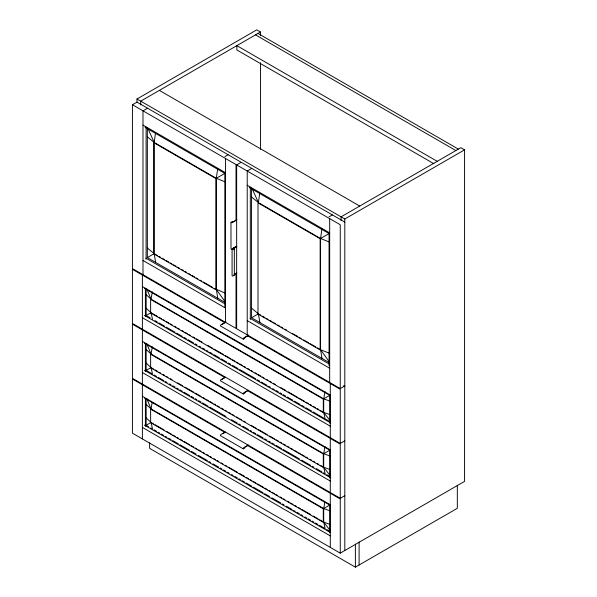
<?xml version="1.0" encoding="UTF-8"?>
<svg xmlns="http://www.w3.org/2000/svg" width="597" height="597" viewBox="0 0 597 597"><rect width="100%" height="100%" fill="white"/><g stroke="black" fill="none" stroke-linecap="round" stroke-linejoin="round"><path stroke-width="0.9" d="M236.509 246.442L231.979 249.053L230.994 248.792L230.979 222.39L232.382 221.524L233.218 221.778L236.89 219.666M155.63 262.374L154.183 253.643L154.183 142.422L155.511 132.885M217.793 298.261L216.338 289.53L216.338 178.309L217.674 168.772M259.732 193.055L258.404 202.599L320.567 238.487L329.492 242.106M322.014 358.431L320.567 349.7L320.567 238.487L321.895 228.942M152.332 291.911L151.041 299.164L323.701 398.848L329.768 401.05M152.332 346.767L151.041 354.021L323.701 453.713L329.768 455.907M152.168 402.527L151.041 408.885L323.701 508.569L329.768 510.763M313.052 411.893L325.156 418.878L323.701 412.385L323.701 398.848L324.992 391.595M323.537 472.802L325.156 473.734L323.701 467.242L323.701 453.713L324.992 446.452M319.507 525.33L325.156 528.591L323.701 522.099L323.701 508.569L324.835 502.219M236.778 246.762L233.845 248.456L234.33 248.845L234.33 275.165L232.636 276.068L232.076 275.702L232.076 249.345L236.718 246.561M234.322 248.882L232.934 249.725L232.076 249.382M136.982 102.721L136.982 98.998L256.747 29.85L260.479 32.007L260.479 35.73M236.024 273.478L236.024 328.41L132.422 268.59L132.422 104.736L136.982 102.109L240.584 161.921M260.479 32.007L140.713 101.147L140.713 104.878M147.549 108.206L142.989 110.841L142.989 274.695M224.838 156.66L228.151 154.742M344.805 385.946L340.253 388.58L236.651 328.768L236.651 164.914L241.203 162.28L344.805 222.091M147.347 136.803L154.183 142.422L216.338 178.309L225.33 173.123M251.777 168.384L247.218 171.011L247.218 334.865M225.33 302.612L147.347 257.591L154.183 253.643L147.347 248.016M236.509 220.121L231.927 222.756L230.979 222.42M236.158 246.404L233.114 248.039M150.116 317.82L146.146 315.529L151.041 312.701L146.146 308.201M329.059 216.83L332.372 214.913M234.479 274.172L236.718 272.881M234.576 274.351L236.778 273.083M136.982 98.998L344.805 218.987L464.578 149.84L464.578 481.376L340.253 553.15L132.422 433.168L132.422 379.028L225.45 432.735M320.567 238.487L329.551 233.293M225.964 321.895L220.644 324.977L220.42 325.925L243.278 339.141L244.733 338.357L244.927 337.506L248.598 335.387M225.069 322.649L222.136 324.462M151.041 367.558L152.496 374.05L146.146 370.386L151.041 367.558L146.146 363.058M329.551 362.782L251.568 317.761L258.404 313.813L251.568 308.186M248.762 335.051L243.479 338.103L243.255 339.126M225.218 377.185L220.689 379.804L220.42 380.782L243.278 393.998L244.733 393.214L244.927 392.363L248.598 390.244M225.069 377.505L222.136 379.319M146.146 417.915L151.041 422.415L146.146 425.243L146.146 398.886M248.016 390.341L243.479 392.96L243.255 393.983M225.218 432.041L220.689 434.661L220.42 435.646L243.278 448.854L244.733 448.071L244.927 447.22L248.598 445.101M222.868 433.638L225.069 432.362M323.701 398.848L329.94 395.251M248.016 445.198L243.479 447.817L243.255 448.84M224.644 322.552L132.422 269.314L132.422 323.455L340.253 443.437L344.805 440.802M323.701 453.713L329.94 450.108M224.644 377.408L132.422 324.171L132.422 378.311L340.253 498.294L344.805 495.667M323.701 508.569L329.94 504.965M149.623 442.84L149.623 448.362L355.379 567.15L457.324 508.293L457.324 485.286M320.477 410.52L323.701 412.385L329.768 414.587M320.477 465.384L323.701 467.242L329.768 469.443M319.671 519.771L323.701 522.099L329.768 524.3M216.338 178.309L225.27 181.928M214.726 288.597L225.27 293.149M329.492 353.32L320.567 349.7L329.223 361.715M464.578 149.84L460.847 147.683L341.081 216.83L341.081 220.554M257.994 33.439L458.362 149.116M255.509 34.872L455.869 150.556M437.22 161.324L236.86 45.641L236.86 49.947L434.004 163.772M159.362 90.386L359.73 206.062M132.422 104.736L236.024 164.556L236.024 220.412M236.651 164.914L340.253 224.726L340.253 388.58M142.989 125.079L225.457 172.69M247.218 185.249L329.678 232.86M145.034 127.333L225.099 173.555M249.262 187.503L329.32 233.733M233.942 274.836L234.33 275.165M154.989 254.106L157.414 255.501M159.026 256.434L160.638 257.367M162.257 258.3L164.675 259.695M166.294 260.628L168.712 262.031M170.324 262.964L171.943 263.896M173.555 264.822L175.981 266.225M177.593 267.157L179.204 268.09M181.63 269.486L183.242 270.419M184.861 271.351L186.473 272.284M188.891 273.68L190.51 274.613M192.122 275.545L194.547 276.941M196.159 277.874L197.771 278.806M200.196 280.202L201.808 281.135M203.428 282.068L212.308 287.194M259.21 314.276L260.829 315.209M262.441 316.141L264.867 317.544M266.478 318.47L268.09 319.402M269.71 320.335L272.128 321.738M273.739 322.671L275.359 323.596M277.777 324.999L279.396 325.932M281.008 326.865L282.62 327.798M285.045 329.193L286.657 330.126M292.314 333.387L297.963 336.648M299.575 337.581L301.187 338.514M303.612 339.909L308.455 342.708M310.067 343.641L315.723 346.902M317.335 347.835L319.761 349.23M145.84 258.15L225.099 303.918M250.061 318.328L329.32 364.088M142.989 260.456L225.457 308.067M247.218 320.634L329.678 368.245M343.245 385.766L344.805 386.669M247.225 335.589L340.253 389.296L340.253 443.437M142.385 286.567L330.283 395.05M144.437 288.344L329.917 395.43M151.847 313.171L157.496 316.425M159.108 317.358L161.533 318.761M163.145 319.686L164.757 320.619M166.369 321.552L168.794 322.947M170.406 323.88L172.018 324.813M174.443 326.208L176.055 327.141M177.667 328.074L179.279 329.007M181.704 330.402L183.316 331.335M184.928 332.268L187.354 333.663M188.965 334.596L190.577 335.529M192.995 336.924L194.615 337.857M196.226 338.79L201.876 342.051M207.517 345.312L212.36 348.103M213.972 349.036L223.659 354.625M225.27 355.558L230.92 358.819M232.531 359.752L234.949 361.148M236.569 362.08L238.181 363.013M239.793 363.939L242.21 365.342M243.83 366.267L245.442 367.2M247.859 368.603L249.479 369.528M251.091 370.461L252.703 371.394M255.12 372.789L256.74 373.722M258.352 374.655L260.77 376.05M262.382 376.983L264.001 377.916M266.419 379.311L268.031 380.244M269.643 381.177L271.262 382.11M273.68 383.505L275.292 384.438M280.941 387.699L285.784 390.49M288.202 391.893L297.075 397.012M298.694 397.945L304.343 401.206M305.955 402.139L308.373 403.535M309.985 404.467L311.604 405.4M313.216 406.333L315.634 407.729M317.246 408.661L318.865 409.594M154.914 320.589L157.332 321.984M158.951 322.917L164.593 326.178M166.212 327.111L175.085 332.238M176.697 333.163L182.346 336.424M183.958 337.357L186.383 338.76M187.995 339.686L193.644 342.947M195.256 343.879L196.868 344.812M199.286 346.208L200.905 347.141M202.517 348.073L204.935 349.469M206.547 350.402L208.166 351.334M209.778 352.267L212.196 353.663M213.816 354.596L219.457 357.857M221.077 358.79L226.718 362.051M228.338 362.976L230.755 364.379M232.367 365.312L238.016 368.565M239.628 369.498L255.77 378.819M257.382 379.752L259.799 381.147M261.411 382.08L267.06 385.341M268.672 386.266L270.292 387.199M272.71 388.602L274.322 389.528M275.941 390.46L278.359 391.863M279.971 392.789L281.583 393.721M283.202 394.654L285.62 396.05M287.232 396.983L292.881 400.244M294.493 401.177L300.142 404.438M301.754 405.37L304.179 406.766M305.791 407.699L311.44 410.96M325.947 419.333L329.119 421.169M144.437 315.417L330.723 422.967M142.385 317.701L330.283 426.183M247.225 390.445L340.253 444.153L340.253 498.294M142.385 341.424L330.283 449.907M144.437 343.2L329.917 450.287M151.847 368.028L153.466 368.953M155.078 369.886L157.496 371.289M159.108 372.215L160.727 373.147M163.145 374.543L164.757 375.476M166.369 376.408L167.988 377.341M170.406 378.737L172.018 379.67M177.667 382.931L182.51 385.729M184.928 387.125L193.801 392.244M195.42 393.177L201.07 396.438M202.681 397.371L205.099 398.766M206.711 399.699L208.331 400.632M209.943 401.565L212.36 402.96M213.972 403.893L215.592 404.826M217.204 405.759L219.621 407.154M221.233 408.087L223.659 409.482M225.27 410.415L226.882 411.348M228.502 412.281L230.92 413.676M232.531 414.609L234.143 415.542M236.569 416.937L238.181 417.87M239.793 418.796L241.404 419.728M243.83 421.131L245.442 422.057M251.091 425.318L256.74 428.579M258.352 429.512L267.225 434.638M269.643 436.034L274.486 438.832M276.098 439.758L278.523 441.161M280.135 442.093L281.747 443.019M283.359 443.952L285.784 445.347M287.396 446.28L289.008 447.213M290.627 448.146L293.045 449.541M294.657 450.474L297.075 451.869M298.694 452.802L300.306 453.735M301.918 454.668L304.343 456.063M305.955 456.996L307.567 457.929M309.985 459.324L311.604 460.257M313.216 461.19L314.828 462.123M317.246 463.518L318.865 464.451M154.108 374.983L156.526 376.379M158.138 377.311L163.787 380.573M165.399 381.505L167.018 382.438M169.436 383.834L171.048 384.767M172.667 385.692L175.085 387.095M176.697 388.028L178.309 388.953M179.928 389.886L182.346 391.289M183.958 392.214L189.607 395.475M191.219 396.408L193.644 397.803M195.256 398.736L196.868 399.669M198.48 400.602L200.905 401.997M202.517 402.93L208.166 406.191M209.778 407.124L225.912 416.437M231.561 419.698L237.21 422.96M238.822 423.892L240.434 424.825M242.86 426.221L248.509 429.482M250.121 430.415L251.733 431.347M253.344 432.28L255.77 433.676M257.382 434.609L263.031 437.87M264.643 438.795L267.06 440.198M268.672 441.131L270.292 442.056M271.904 442.989L274.322 444.384M275.941 445.317L281.583 448.578M283.202 449.511L299.336 458.832M301.754 460.227L310.634 465.347M312.246 466.279L313.858 467.212M316.276 468.608L321.925 471.869M326.738 474.652L329.119 476.025M144.437 370.274L330.723 477.824M142.385 372.558L330.283 481.04M247.225 445.302L340.253 499.01L340.253 553.15M142.385 396.281L330.283 504.763M144.437 398.065L329.917 505.144M151.847 422.885L153.466 423.818M155.078 424.743L163.951 429.87M166.369 431.265L171.212 434.064M172.824 434.997L175.249 436.392M176.861 437.325L178.473 438.258M180.085 439.183L182.51 440.586M184.122 441.519L189.771 444.772M191.383 445.705L193.801 447.108M195.42 448.034L197.032 448.966M198.644 449.899L201.07 451.295M202.681 452.227L204.293 453.16M206.711 454.556L208.331 455.489M209.943 456.421L211.554 457.354M213.972 458.75L215.592 459.683M217.204 460.615L218.815 461.548M221.233 462.944L222.853 463.876M225.27 465.272L226.882 466.205M228.502 467.138L237.375 472.257M239.793 473.66L244.636 476.451M246.248 477.384L248.665 478.779M250.285 479.712L251.897 480.645M253.509 481.578L255.926 482.973M257.546 483.906L263.195 487.167M264.807 488.1L267.225 489.495M268.837 490.428L270.456 491.361M272.068 492.286L274.486 493.689M276.098 494.614L277.717 495.547M280.135 496.95L281.747 497.876M283.359 498.808L284.978 499.741M287.396 501.137L289.008 502.07M290.627 503.002L293.045 504.398M294.657 505.331L296.269 506.263M298.694 507.659L300.306 508.592M301.918 509.525L310.791 514.651M313.216 516.047L318.059 518.838M146.944 425.698L148.526 426.616M150.907 427.989L152.496 428.907L151.041 422.415M154.108 429.84L156.526 431.235M158.138 432.168L159.757 433.101M161.369 434.034L163.787 435.429M165.399 436.362L167.018 437.295M168.63 438.22L171.048 439.623M172.667 440.556L178.309 443.81M179.928 444.743L189.607 450.332M191.219 451.265L196.062 454.063M198.48 455.459L207.36 460.586M208.972 461.511L210.584 462.444M213.002 463.847L218.651 467.108M220.263 468.033L221.883 468.966M223.494 469.899L225.912 471.294M227.532 472.227L229.144 473.16M231.561 474.555L233.173 475.488M234.793 476.421L237.21 477.816M238.822 478.749L240.434 479.682M242.054 480.615L244.472 482.01M246.083 482.943L251.733 486.204M253.344 487.137L263.031 492.726M264.643 493.659L269.486 496.45M271.904 497.846L280.777 502.972M282.388 503.905L284.008 504.838M286.426 506.234L292.075 509.495M293.687 510.428L295.299 511.36M296.918 512.286L299.336 513.689M300.948 514.614L302.56 515.547M304.985 516.95L306.597 517.875M308.209 518.808L310.634 520.211M312.246 521.136L313.858 522.069M315.47 523.002L317.895 524.397M326.738 529.509L329.119 530.882M144.437 425.131L330.723 532.681M142.385 427.415L330.283 535.897M251.568 196.973L258.404 202.599L251.949 188.249M146.146 294.664L151.041 299.164L146.847 289.03M146.146 349.521L151.041 354.021L146.847 343.887M146.146 404.378L151.041 408.885L146.847 398.744M323.701 412.385L329.828 420.363M323.701 467.242L329.828 475.219M323.701 522.099L329.828 530.076M216.338 289.53L225.539 302.291M148.101 128.922L154.183 142.422M151.041 312.701L152.496 319.194M258.404 313.813L259.852 322.544M359.103 541.994L359.103 564.993M355.379 544.143L355.379 567.15M344.805 218.987L344.805 550.524M330.283 383.543L330.283 437.683M330.283 438.407L330.283 492.54M330.283 493.264L330.283 547.404M329.678 218.621L329.678 382.483M329.768 394.662L329.768 423.109M329.768 449.519L329.768 477.966M329.768 504.375L329.768 532.822M329.059 233.591L329.059 365.789M260.479 62.737L260.479 149.347M251.568 188.271L251.568 317.761M250.322 187.197L250.322 319.402M225.457 158.451L225.457 322.305M224.838 172.481L224.838 307.477M147.347 128.101L147.347 257.591M146.101 127.027L146.101 259.225M146.146 289.172L146.146 315.529M146.146 344.029L146.146 370.386M145.392 288.209L145.392 316.656M145.392 343.984L145.392 371.513M145.392 398.841L145.392 426.37M142.385 275.06L142.385 329.201M142.385 329.925L142.385 384.058M142.385 384.781L142.385 438.922M215.927 178.548L153.765 142.661L153.765 253.882L215.927 289.769L215.927 178.548M320.149 238.725L257.994 202.838L257.994 314.052L320.149 349.939L320.149 238.725M323.29 399.087L150.631 299.403L150.631 312.94L323.29 412.624L323.29 399.087M323.29 453.951L150.631 354.267L150.631 367.797L323.29 467.481L323.29 453.951M323.29 508.808L150.631 409.124L150.631 422.654L323.29 522.338L323.29 508.808"/></g></svg>
